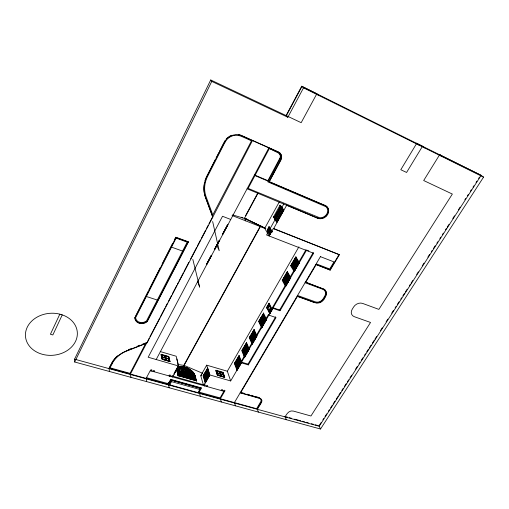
<?xml version="1.0" encoding="UTF-8"?>
<svg xmlns="http://www.w3.org/2000/svg" width="509" height="509" viewBox="0 0 509 509"><rect width="100%" height="100%" fill="white"/><g stroke="black" fill="none" stroke-linecap="round" stroke-linejoin="round"><path stroke-width="0.76" d="M267.899 180.65L254.576 175.001L254.952 175.573L268.294 181.229L267.899 180.65L280.135 157.656A5.548 5.001 -39.8 0 0 278.684 152.795M269.255 148.73L248.118 188.394L319.576 217.731A6.77 5.771 -37.4 0 0 326.816 213.933A6.77 5.771 -37.4 0 0 325.932 206.718L267.931 181.904L280.554 158.197A5.554 5.007 -39.8 0 0 279.104 153.33L268.854 148.202M59.814 314.187L50.416 334.26L52.841 334.954L62.251 314.906M441.857 156.454L439.273 154.52L480.776 175.128L483.55 177.138L320.517 429.023L74.67 362.001L74.556 359.169L210.726 79.977L301.175 122.682L316.814 93.815M74.67 362.001L211.763 81.395L210.726 79.977M109.41 371.468L109.053 368.211L111.032 364.329M135.26 316.738L148.164 291.396M148.882 289.99L160.354 267.46M162.142 263.942L172.538 243.525M174.332 240.006L175.764 237.188M207.481 174.905L215.345 159.457M216.058 158.051L218.921 152.433M219.633 151.033L223.922 142.609M109.098 368.643L111.407 364.113A27.072 21.524 -13 0 1 127.04 350.676L147.056 342.831L212.787 217.101L205.521 197.435A29.287 26.532 -29.7 0 1 204.459 182.858M134.974 317.839L175.879 237.531L188.336 242.087L147.222 321.618A7.336 6.095 -12.9 0 1 139.281 323.291A7.336 6.095 -12.9 0 1 134.974 317.839L134.904 317.444A7.33 6.089 -12.9 0 0 139.205 322.891A7.33 6.089 -12.9 0 0 147.146 321.224L188.215 241.743L176.496 237.455M205.661 197.746A29.318 26.551 -29.7 0 1 207.265 175.898L224.444 142.17A12.954 12 -36 0 1 241.597 135.712L278.569 152.197A6.362 5.733 -39.8 0 1 280.917 160.081L269.153 181.802L325.226 205.579A7.54 6.42 -37.4 0 1 327.675 214.486A7.54 6.42 -37.4 0 1 317.902 218.285L286.395 205.038M146.611 343.13L130.431 374.077L130.921 377.334M149.182 338.211L147.056 342.831M149.913 336.805L159.82 317.858M160.551 316.452L164.954 308.028M165.686 306.628L167.518 303.116M168.256 301.71L171.558 295.392M172.29 293.992L176.693 285.568M177.425 284.162L178.156 282.762M178.894 281.356L183.297 272.932M184.029 271.526L188.794 262.402M190.633 258.896L196.499 247.66M197.237 246.261L200.533 239.943M201.271 238.536L205.674 230.113M206.406 228.713L208.238 225.201M208.976 223.795L212.272 217.483M212.787 217.101L252.547 140.414M156.174 359.558L268.949 147.731M301.71 86.225L286.141 115.454L287.833 117.267L303.536 87.847L301.71 86.225L316.56 93.599L318.481 95.259M286.363 115.689L301.952 86.435L481.139 175.389L319.207 426.256L74.556 359.169M162.466 359.087L161.595 354.811L162.466 359.087L165.629 359.997L164.731 355.721L165.629 359.997M166.233 360.175L165.33 355.899L166.233 360.175L169.382 361.085L168.454 356.809L169.382 361.085M245.599 215.619L257.662 193.229M257.974 193.28L244.415 218.418L265.774 228.624M269.153 181.802L280.707 159.807A6.356 5.726 -39.8 0 0 278.359 151.93L242.112 135.763M169.192 387.769L168.288 383.671L170.649 379.345L201.545 387.934L199.153 392.159L220.079 397.911L221.351 401.989M168.473 384.524L168.199 382.641L169.452 382.984L169.834 384.689L168.574 384.34M160.227 351.554L176.184 356.23L178.621 366.009L172.627 376.934M169.452 382.984L171.126 379.93L199.496 387.813L199.967 389.5L198.275 392.496L199.49 392.833L200.285 396.244M169.535 383.08L171.202 380.032L199.197 387.934L171.202 380.032M169.561 383.226L171.234 380.172M176.731 370.533L176.865 370.291A10.237 5.065 29 0 1 176.788 368.796M177.005 370.737L182.807 372.111L183.965 377.436M169.834 384.689L171.508 381.623L171.126 379.93M178.309 370.527L177.635 367.752L180.345 366.55C185.81 367.784 192.574 369.292 194.782 375.197L194.642 375.445M179.728 370.927L178.748 366.944L191.174 370.514L192.249 374.478M183.431 366.054L260.5 225.792M178.048 375.947L176.852 370.291L195.151 375.502L196.519 381.139M183.068 366.754L184.506 372.27M178.245 375.827L177.132 370.501M177.851 364.52L184.112 365.398L260.856 225.767M181.573 371.455L180.345 366.55M182.877 372.276L184.252 377.691M183.145 372.48L188.903 373.848L190.124 379.167M186.059 367.613L187.528 373.129M305.063 282.718L323.272 289.449A6.299 5.096 -31 0 1 325.06 295.513L322.878 299.184A5.968 4.823 -30.8 0 1 315.784 301.983L297.542 295.487L315.841 264.425L330.182 270.152L339.414 254.723L273.378 228.42L269.166 235.985L264.705 228.325L279.212 202.06M186.008 372.715L184.544 367.034L180.339 366.563A9.919 4.905 29 0 0 177.087 368.936L177.145 370.196L194.782 375.197L194.145 373.803A9.919 4.905 29 0 0 189.125 369.089L186.86 367.886L182.311 366.595M184.443 377.57L183.278 372.251M277.081 222.07L276.508 221.841L273.492 217.025L280.058 205.165L283.367 209.498M268.886 226.957C271.647 229.775 275.038 236.946 269 226.753M268.949 227.065L271.66 231.341L269.935 234.439L267.25 230.132L269.159 227.141L267.556 230.017L267.874 230.552L268.415 229.572L268.103 229.037M274.122 217.725L280.523 206.164M269.21 226.836L267.282 230.316C270.534 235.05 268.676 236.698 271.774 231.131M274.612 218.507L281.032 206.928M188.973 374.013L190.411 379.421M275.102 219.296L281.547 207.691M189.24 374.217L194.96 375.572L196.232 380.885M283.799 203.963L266.576 234.98L313.62 253.266L280.001 310.757L272.83 308.295L272.468 307.557L305.954 249.792M275.598 220.085L282.056 208.461M190.423 373.975L189.119 369.07L186.848 367.899M276.101 220.881L282.571 209.237M277.106 221.809L276.533 221.574L283.023 209.912L280.02 205.401L280.586 205.636M276.508 221.841L283.182 209.848L280.058 205.165M269.675 234.674L271.628 231.156M277.456 221.409L283.761 210.083L283.182 209.848M339.414 254.723L273.575 228.738L286.605 205.343M190.595 379.3L189.373 373.981M193.636 374.891L192.892 372.124L177.635 367.752L177.094 368.917L194.152 373.784M195.023 375.731L194.406 373.835A10.237 5.065 29 0 0 185.658 367.244A10.237 5.065 29 0 0 177.348 367.6M206.673 365.163L200.743 375.712L203.6 385.631L209.651 374.898L206.673 365.163L227.345 371.226L230.679 380.948L209.651 374.898M203.002 375.903L207.71 367.956L209.861 374.993L205.28 383.073L203.199 375.96M207.354 368.739L209.549 375.33L205.509 382.463L203.371 375.807L207.551 368.802M204.389 377.659L205.846 375.076M206.304 374.268L207.767 371.672M204.65 378.562L206.113 375.979M206.571 375.165L208.041 372.569M204.917 379.472L206.387 376.883M206.845 376.068L208.315 373.466M200.928 387.769L199.019 391.135L199.49 392.833M200.152 389.34L200.858 388.087M205.184 380.382L206.654 377.786M207.112 376.972L208.588 374.369M205.305 382.405L209.345 375.273M216.312 370.857L217.655 375.031L220.664 375.795L219.296 371.621L216.312 370.857L217.655 375.031M219.805 371.875L221.173 376.049L224.17 376.806L222.777 372.633L219.805 371.875L221.173 376.049M227.345 371.226L298.91 246.808M238.988 355.384L241.775 362.281L237.067 370.399L234.356 363.413L239.185 355.441M246.439 342.455L249.353 349.225L244.574 357.458L241.743 350.606L246.636 342.519M253.997 329.348L257.039 335.985L252.19 344.332L249.232 337.613L254.195 329.412M263.42 313.01L266.621 319.467L261.69 327.968L258.572 321.414L263.617 313.073M266.996 307.404L267.314 308.066L266.996 307.404C269.057 304.516 269.827 303.803 269.121 303.714M237.289 369.788L234.757 363.311L239.045 356.275M244.804 356.841L242.157 350.485L246.502 343.352M252.419 343.715L249.658 337.48L254.061 330.246M261.919 327.344L259.011 321.268L263.49 313.907M286.001 285.854L282.711 280.192L287.381 272.506M294.596 271.036L291.161 265.526L295.907 257.726M267.219 308.034L269.35 304.344M267.117 308.448L269.611 304.089L269.216 303.281L266.761 307.538L267.155 308.352M270.069 313.302L267.53 308.39L269.706 305.025M235.928 365.093L237.429 362.503M237.9 361.689L239.402 359.08M243.372 352.222L244.893 349.588M245.37 348.76L246.897 346.12M250.918 339.159L252.464 336.494M252.948 335.654L254.494 332.975M260.328 322.878L261.9 320.161M262.396 319.308L263.967 316.585M284.181 281.623L285.823 278.786M286.338 277.895L287.986 275.045M292.694 266.888L294.361 264.006M294.883 263.102L296.556 260.214M236.246 365.977L237.754 363.375M238.225 362.561L239.733 359.952M243.709 353.081L245.23 350.446M245.707 349.619L247.24 346.979M251.268 340.006L252.814 337.333M253.304 336.494L254.856 333.815M260.703 323.699L262.275 320.982M262.771 320.129L264.349 317.4M284.607 282.387L286.249 279.549M286.764 278.652L288.418 275.802M293.133 267.632L294.806 264.75M295.328 263.84L297.008 260.945M236.57 366.855L238.078 364.253M238.549 363.439L240.057 360.83M244.046 353.946L245.573 351.312M246.051 350.485L247.584 347.832M251.624 340.852L253.17 338.18M253.66 337.34L255.213 334.655M261.079 324.526L262.65 321.803M263.147 320.95L264.731 318.214M285.034 283.157L286.682 280.313M287.197 279.416L288.851 276.559M293.578 268.383L295.252 265.494M295.78 264.585L297.46 261.683M236.895 367.74L238.403 365.138M238.874 364.323L240.388 361.708M244.384 354.818L245.911 352.177M246.394 351.344L247.928 348.697M251.98 341.704L253.533 339.026M254.016 338.186L255.575 335.495M261.454 325.359L263.032 322.63M263.528 321.771L265.113 319.035M285.46 283.927L287.114 281.076M287.63 280.185L289.29 277.322M294.03 269.134L295.704 266.239M296.232 265.329L297.918 262.421M220.079 397.911L223.922 391.287M240.916 361.969L268.504 314.397L268.86 315.141L276.024 317.559L248.328 364.921L241.221 362.777L239.154 357.623L237.289 360.843L239.224 366.06M237.092 369.725L241.247 362.567L238.848 356.217M244.606 356.784L248.818 349.518L246.305 343.289M252.222 343.651L256.498 336.284L253.864 330.182M261.721 327.274L266.073 319.779L263.293 313.837M269.865 313.232L271.876 309.771L269.509 304.955M285.797 285.784L290.346 277.939L287.184 272.436M294.393 270.96L299.012 262.994L295.71 257.649M220.346 398.757L224.577 391.466L150.231 370.667L146.121 378.384L146.7 381.635M230.679 380.948L306.386 250.46M236.87 370.336L241.578 362.223M244.377 357.401L249.149 349.168M251.993 344.269L256.835 335.921M261.486 327.904L266.423 319.404M269.681 313.779L272.181 309.472L269.089 303.186L266.633 307.442L269.681 313.779L272.181 309.472M285.562 286.421L290.715 277.532L287.286 271.577L282.221 280.357L285.562 286.421L290.715 277.532M294.157 271.602L299.394 262.574L295.805 256.791L290.664 265.711L294.157 271.602L299.394 262.574M248.328 364.921L248.017 364.113L275.655 316.814M280.001 310.757L279.626 310.013L313.175 252.604L313.62 253.266M323.183 288.934L305.413 282.132L323.183 288.934A7.011 5.675 -31 0 1 325.493 296.766L324.112 299.044A6.681 5.402 -30.8 0 1 314.937 302.664L297.199 296.06L234.401 402.619L235.489 405.838M257.35 409.293L261.327 402.721A4.664 3.55 -22.6 0 0 259.514 398.038L240.636 392.719L297.402 296.423L297.199 296.06M305.623 282.482L316.07 264.769M330.182 270.152L329.947 269.815L339.172 254.392M416.693 143.398L400.799 169.726L406.589 172.456L422.495 146.28M256.631 408.721L260.958 401.321A3.989 3.035 -22.6 0 0 259.864 398.49L240.178 392.814M258.4 412.086L257.198 408.873L261.168 402.301A4.657 3.55 -22.6 0 0 261.531 399.457M314.721 302.301A6.674 5.395 -30.8 0 0 323.889 298.688L325.264 296.41A7.005 5.669 -31 0 0 323.686 288.902M439.611 154.774L423.685 180.53L452.348 194.063L378.874 309.389L362.612 303.415A6.884 5.408 -32.9 0 0 353.634 306.972L352.247 309.192A6.878 5.395 -32.7 0 0 354.296 316.681L370.539 322.464L310.954 415.999L293.273 411.056C289.36 410.05 286.548 413.811 285.155 416.922M319.442 425.174L321.16 422.508M322.884 419.836L323.743 418.506M325.035 416.502L326.753 413.836M328.477 411.17L329.336 409.834M330.627 407.836L332.345 405.17M333.204 403.834L334.928 401.168M336.22 399.171L337.938 396.498M338.797 395.169L340.521 392.503M341.813 390.498L343.104 388.501M344.389 386.496L346.114 383.831M347.405 381.833L348.697 379.829M349.988 377.831L351.706 375.165M355.581 369.165L357.299 366.493M359.023 363.827L359.882 362.497M361.174 360.493L362.892 357.827M364.616 355.161L365.475 353.825M366.766 351.827L368.484 349.161M369.343 347.825L371.067 345.159M372.359 343.155L374.077 340.489M374.936 339.159L376.66 336.494M380.528 330.487L382.253 327.821M386.127 321.822L387.845 319.156M391.72 313.156L393.438 310.484M395.162 307.818L396.021 306.488M397.313 304.484L399.031 301.818M400.755 299.152L401.614 297.816M402.905 295.818L404.623 293.152M405.482 291.816L407.206 289.15M409.357 285.816L410.216 284.48M411.075 283.15L412.799 280.478M416.667 274.478L418.392 271.812M422.266 265.813L423.984 263.147M427.859 257.14L429.577 254.475M431.301 251.809L432.16 250.473M433.452 248.475L435.17 245.809M436.894 243.143L437.753 241.807M439.903 238.473L440.762 237.137M442.486 234.471L443.345 233.141M445.496 229.807L446.355 228.471M447.214 227.135L448.938 224.469M452.806 218.469L454.531 215.803M458.405 209.803L460.123 207.131M464.857 199.802L465.716 198.465M467.44 195.8L468.299 194.463M470.45 191.129L471.309 189.8M473.033 187.127L473.892 185.798M476.042 182.464L476.901 181.128M478.625 178.462L479.484 177.126M128.402 349.702L131.977 348.302M137.691 346.063L139.835 345.223M142.692 344.103L146.261 342.703M146.707 377.735L168.288 383.671M109.053 368.211L257.198 408.873M285.524 416.648L287.801 417.272M289.328 417.692L291.612 418.322M294.654 419.155L300.743 420.828M302.263 421.242L304.547 421.872M306.068 422.285L308.352 422.915M311.4 423.749L313.684 424.379M315.205 424.792L318.246 425.632M171.508 381.623L199.967 389.5M173.028 376.259L203.638 384.836M178.36 374.312L183.437 375.744M184.544 376.056L189.577 377.481M190.678 377.793L195.679 379.205M244.256 393.362L240.483 392.299L240.636 392.719M247.279 394.214L249.544 394.857M251.052 395.277L253.317 395.919M254.824 396.346L258.597 397.408M174.097 374.293L178.411 365.952L176.865 358.966M178.373 375.585L184.099 377.201M184.576 377.334L190.258 378.931M190.729 379.065L196.366 380.649M196.652 380.904L178.169 375.706L176.852 370.291M184.353 372.696L186.688 373.364M177.787 371.977L182.846 373.415M183.946 373.727L188.96 375.152M190.054 375.457L195.03 376.87M178.621 366.009L148.17 357.223L222.516 216.268L230.742 219.474M220.416 375.604L217.865 374.866L217.254 372.957L219.793 373.695M223.922 376.615L221.383 375.877L220.753 373.975L223.292 374.707M162.517 358.991L165.679 359.908M166.284 360.079L169.433 360.989M217.706 374.942L220.664 375.795M221.224 375.96L224.17 376.806M161.544 354.9L164.687 355.816M165.285 355.988L168.409 356.898M219.748 373.555L217.209 372.817L216.605 370.959M223.241 374.573L220.709 373.835L220.098 371.977M232.556 214.868L247.17 219.245M241.629 362.185L248.017 364.113M146.369 296.499L157.3 300.043M273.18 307.805L279.626 310.013M297.402 296.423L314.937 302.664M206.718 264.642L211.725 255.232M171.527 247.126L182.572 251.083M282.438 280.459L287.502 271.679M214.709 249.633L219.799 240.076M290.881 265.813L296.022 256.892M222.827 234.388L227.994 224.679M315.841 264.425L329.947 269.815M306.679 250.078L308.842 250.918M267.25 230.132L269.935 234.439M232.072 215.511L264.705 228.325M274.039 217.108L273.632 216.942L276.533 221.574M273.492 217.025L274.058 217.254M283.023 209.912L283.602 210.147M247.088 188.788L317.902 218.285M268.956 181.509L325.226 205.579M184.112 365.398L202.824 373.371M269.573 148.526L271.023 149.169M272.468 149.811L276.801 151.746M211.763 81.395L287.833 117.267M241.26 217.216L242.742 217.916M264.884 227.968L244.25 218.113L245.745 220.881M245.688 218.8L265.119 228.286M303.536 87.847L483.55 177.138M439.833 154.8L442.423 156.734M424.665 147.928L422.165 146.032L416.368 143.15L418.843 145.04M279.6 159.012L280.02 159.559M241.597 135.712L241.419 135.451A12.941 11.987 -36 0 0 238.314 134.548M280.465 205.337L283.596 210.02L276.921 222.007L273.906 217.19M325.264 296.41L325.493 296.766M323.889 298.688L324.112 299.044M224.444 142.17L224.278 141.903A12.941 11.987 -36 0 1 224.953 140.738M298.853 263.268L296.155 258.896L294.087 262.479L296.76 266.881M295.417 258.515L295.735 259.036L294.164 261.766L293.846 261.238M295.544 260.443L297.81 264.133M294.991 261.403L297.25 265.106M273.378 228.42L273.575 228.738M296.632 267.091L293.967 262.689L291.911 266.252L294.546 270.693M293.229 262.3L293.547 262.822L291.981 265.539L291.663 265.011M293.356 264.235L295.595 267.95M292.802 265.189L295.035 268.917M268.892 227.606L269.21 228.14L268.663 229.126L268.351 228.592M290.194 278.207L287.61 273.708L285.574 277.233L288.132 281.763M286.891 273.295L287.197 273.836L285.651 276.514L285.345 275.98M287.006 275.242L289.169 279.04M286.459 276.19L288.616 280.001M288.005 281.973L285.454 277.443L283.43 280.955L285.95 285.517M284.741 277.023L285.046 277.564L283.5 280.236L283.201 279.695M284.849 278.97L286.993 282.8M284.302 279.918L286.44 283.755M207.265 175.898L207.118 175.605A29.287 26.532 -29.7 0 0 205.763 178.564M268.937 303.962L269.191 304.484M268.039 305.515L268.294 306.036M267.95 305.674L268.198 306.195M267.053 307.226L267.308 307.748M319.009 425.842L320.517 429.023M265.921 320.034L263.656 315.179L261.709 318.558L263.948 323.431M263.007 314.689L263.274 315.268L261.791 317.832L261.524 317.253M263.064 316.681L264.966 320.772M262.542 317.584L264.438 321.688M263.834 323.635L261.594 318.755L259.654 322.114L261.868 327.026M260.952 318.252L261.219 318.838L259.736 321.395L259.475 320.81M261.002 320.25L262.879 324.367M260.481 321.154L262.358 325.283M256.351 336.538L254.207 331.55L252.292 334.865L254.411 339.878M216.707 244.937L219.188 250.702L212.654 221.517M253.584 331.028L253.838 331.62L252.381 334.146L252.127 333.548M253.622 333.032L255.416 337.238M253.107 333.923L254.901 338.141M254.296 340.076L252.178 335.062L250.269 338.364L252.362 343.403M251.561 334.534L251.809 335.126L250.358 337.645L250.11 337.041M251.592 336.544L253.374 340.776M284.976 416.496L286.319 419.702M251.083 337.429L252.852 341.666M248.672 349.766L246.623 344.682L244.74 347.946L246.763 353.061M246.025 344.129L246.267 344.733L244.829 347.227L244.587 346.616M246.044 346.152L247.762 350.446M245.535 347.03L247.247 351.331M246.649 353.259L244.625 348.143L242.748 351.395L244.746 356.535M244.027 347.583L244.269 348.194L242.838 350.676L242.602 350.065M244.046 349.607L245.745 353.927M243.544 350.485L245.23 354.805M259.355 397.624L259.514 398.038M261.168 402.301L261.327 402.721M238.568 357.051L238.804 357.668L237.385 360.124L237.156 359.5M238.575 359.08L240.216 363.464M238.072 359.952L239.707 364.336M239.109 366.251L237.181 361.034L235.323 364.247L237.232 369.483M236.602 360.455L236.831 361.078L235.419 363.521L235.196 362.898M205.521 197.435L212.641 216.777M236.609 362.491L238.225 366.894M236.106 363.356L237.722 367.765M188.215 241.743L188.336 242.087M197.613 281.203L199.674 287.165L192.822 259.374M222.624 372.715L224.119 376.895M219.144 371.697L220.613 375.884M209.212 375.515L207.583 370.183L205.776 373.39L207.379 378.753M207.068 369.579L207.258 370.215L205.884 372.658L205.693 372.022M207.01 371.646L208.372 376.145M206.52 372.505L207.882 377.016M207.271 378.944L205.668 373.581L203.861 376.775L205.445 382.164M205.152 372.97L205.343 373.612L203.975 376.043L203.785 375.407M205.089 375.038L206.438 379.568M204.605 375.903L205.948 380.433M195.341 377.99L194.724 375.763L189.755 374.35L190.353 376.577L195.367 378.079L195.984 380.331L190.977 378.919L190.379 376.666M193.484 375.407L194.094 377.633M194.12 377.729L194.737 379.975M192.243 375.057L192.847 377.284M192.873 377.379L193.484 379.625M191.002 374.7L191.6 376.927M191.626 377.023L192.23 379.269M187.566 368.274L188.973 373.561M189.259 376.266L188.667 374.039L183.66 372.613L184.233 374.84L189.284 376.361L189.876 378.607L184.831 377.188L184.252 374.936M187.42 373.682L188.006 375.909M188.031 376.005L188.616 378.251M186.167 373.326L186.746 375.553M186.771 375.648L187.357 377.901M184.913 372.97L185.492 375.197M185.511 375.292L186.097 377.544M181.688 366.588L183.036 371.869M183.125 374.529L182.559 372.302L177.52 370.87L178.061 373.097L183.151 374.624L183.724 376.876L178.634 375.438L178.086 373.192M181.306 371.945L181.866 374.172M181.885 374.268L182.451 376.514M180.046 371.583L180.6 373.816M180.625 373.905L181.185 376.157M178.78 371.226L179.333 373.453M179.353 373.549L179.912 375.801M168.275 356.879L168.708 358.743L165.998 357.961L165.578 356.096M164.553 355.797L164.973 357.662L162.25 356.866L161.837 355.008M147.146 321.224L147.222 321.618M126.976 350.262L127.04 350.676M111.407 364.113L111.356 363.687A27.047 21.512 -13 0 1 113.991 359.513M201.335 375.877A0.681 0.534 -18.6 0 1 201.857 374.828M114.347 359.074A27.047 21.512 -13 0 1 115.085 358.209M115.473 357.789A27.047 21.512 -13 0 1 117.579 355.778M204.93 181A29.287 26.532 -29.7 0 1 205.534 179.168M226.174 139.116A12.941 11.987 -36 0 1 228.166 137.245M228.719 136.851A12.941 11.987 -36 0 1 231.729 135.267M324.99 205.273A7.527 6.42 -37.4 0 1 327.433 214.181A7.527 6.42 -37.4 0 1 317.673 217.973M112.031 363.878L110.02 367.835L130.062 373.345L145.587 343.613L127.25 350.803A26.347 20.952 -13 0 0 112.031 363.878M176.133 238.091L135.668 317.501L135.75 318.475A6.572 5.465 -12.9 0 0 145.625 321.523L146.541 320.867L187.197 242.138L176.133 238.091M224.965 142.259L207.831 175.891A28.529 25.838 -29.7 0 0 206.253 197.161L212.787 214.925L251.491 140.815L241.094 136.189L238.136 135.324A12.127 11.23 -36 0 0 226.772 139.606L224.965 142.259M211.165 255.588L206.743 263.891L211.165 255.588M219.226 240.445L214.734 248.876L219.226 240.445M227.415 225.061L222.853 233.625L227.415 225.061M178.112 366.302L174.116 373.606L178.112 366.302M275.948 214.893L274.765 217.038L274.981 217.381L276.171 215.237L275.948 214.893M277.959 211.273L276.769 213.417L276.991 213.761L278.181 211.61L277.959 211.273M280.09 207.43L278.894 209.587L279.117 209.924L280.313 207.767L280.09 207.43M268.606 229.896L268.065 230.876L268.727 232.009L269.274 231.022L268.606 229.896M269.401 228.465L268.854 229.444L269.522 230.577L270.069 229.591L269.401 228.465M269.465 231.347L268.917 232.333L269.649 233.58L270.203 232.594L269.465 231.347M270.26 229.915L269.713 230.895L270.451 232.142L271.004 231.156L270.26 229.915M205.343 372.512L203.549 375.706L203.785 376.507L205.585 373.307L205.343 372.512M207.258 369.114L205.451 372.321L205.693 373.116L207.5 369.909L207.258 369.114M205.579 374.179L204.122 376.762L205.458 381.298L206.928 378.696L205.579 374.179M207.494 370.781L206.037 373.371L207.386 377.882L208.862 375.279L207.494 370.781M236.793 359.997L234.948 363.203L235.228 363.98L237.079 360.773L236.793 359.997M238.759 356.586L236.908 359.806L237.194 360.582L239.052 357.363L238.759 356.586M244.225 347.119L242.348 350.37L242.647 351.134L244.524 347.882L244.225 347.119M246.216 343.664L244.333 346.928L244.638 347.685L246.521 344.421L246.216 343.664M251.758 334.063L249.855 337.359L250.167 338.11L252.07 334.807L251.758 334.063M253.775 330.557L251.866 333.866L252.184 334.61L254.099 331.302L253.775 330.557M261.149 317.781L259.215 321.141L259.539 321.866L261.48 318.507L261.149 317.781M263.204 314.212L261.263 317.584L261.594 318.31L263.541 314.937L263.204 314.212M284.945 276.54L282.921 280.045L283.297 280.72L285.326 277.214L284.945 276.54M287.095 272.811L285.065 276.33L285.447 277.004L287.477 273.479L287.095 272.811M293.438 261.811L291.383 265.367L291.778 266.029L293.833 262.466L293.438 261.811M295.621 258.025L293.559 261.601L293.954 262.256L296.022 258.674L295.621 258.025M237.105 361.625L235.61 364.221L237.219 368.631L238.727 366.022L237.105 361.625M239.077 358.215L237.576 360.817L239.205 365.207L240.719 362.586L239.077 358.215M244.555 348.735L243.035 351.363L244.721 355.689L246.254 353.042L244.555 348.735M246.553 345.267L245.026 347.908L246.738 352.215L248.277 349.562L246.553 345.267M252.108 335.654L250.568 338.32L252.337 342.563L253.889 339.878L252.108 335.654M254.137 332.142L252.591 334.814L254.379 339.039L255.938 336.341L254.137 332.142M261.524 319.347L259.959 322.057L261.83 326.186L263.414 323.457L261.524 319.347M263.592 315.771L262.02 318.494L263.91 322.598L265.494 319.862L263.592 315.771M285.396 278.029L283.761 280.86L285.886 284.703L287.547 281.846L285.396 278.029M287.553 274.294L285.912 277.138L288.062 280.949L289.723 278.086L287.553 274.294M293.909 263.274L292.249 266.15L294.476 269.885L296.155 266.983L293.909 263.274M296.104 259.482L294.431 262.37L296.683 266.073L298.369 263.166L296.104 259.482M269.356 305.858L268.02 308.18L269.026 310.261L270.374 307.932L269.356 305.858M269.795 309.555L269.242 310.509L269.974 312.023L270.534 311.063L269.795 309.555M270.54 308.269L269.986 309.224L270.724 310.738L271.278 309.777L270.54 308.269M320.428 256.651L316.197 263.834L329.717 269L333.961 261.906L320.428 256.651M61.067 314.479L57.797 313.703A25.997 21.041 -4.6 0 0 25.876 338.911A25.997 21.041 -4.6 0 0 66.514 351A25.997 21.041 -4.6 0 0 64.159 315.599L61.067 314.479M165.431 359.71L162.702 358.915L162.282 357.006L165.005 357.795L165.431 359.71M169.185 360.792L166.468 360.003L166.029 358.094L168.74 358.883L169.185 360.792M169.872 361.422L162.066 359.169L161.073 354.614L168.81 356.866L169.872 361.422M224.603 377.226L217.311 375.12L215.854 370.577L223.082 372.683L224.603 377.226M169.987 361.6L162.18 359.348L161.06 354.258L168.797 356.51L169.987 361.6M224.743 377.404L217.445 375.298L215.816 370.221L223.044 372.334L224.743 377.404M204.363 385.835A0.694 0.541 -18.8 0 0 205.21 385.065A0.694 0.541 -18.8 0 0 204.077 384.944A0.694 0.541 -18.8 0 0 204.363 385.835M224.106 391.357A0.681 0.528 -20.3 0 0 224.946 390.6A0.681 0.528 -20.3 0 0 223.845 390.479A0.681 0.528 -20.3 0 0 224.106 391.357M169.421 376.068A0.713 0.56 -16 0 0 170.47 375.464A0.713 0.56 -16 0 0 169.414 375.082A0.713 0.56 -16 0 0 169.421 376.068M171.953 376.775A0.706 0.56 -16.2 0 0 172.996 376.17A0.706 0.56 -16.2 0 0 171.947 375.788A0.706 0.56 -16.2 0 0 171.953 376.775M221.733 390.696A0.681 0.528 -20.1 0 0 222.573 389.939A0.681 0.528 -20.1 0 0 221.472 389.818A0.681 0.528 -20.1 0 0 221.733 390.696M150.874 370.876A0.719 0.573 -14.3 0 0 151.936 370.266A0.719 0.573 -14.3 0 0 150.861 369.878A0.719 0.573 -14.3 0 0 150.874 370.876M206.788 386.516A0.694 0.541 -19 0 0 207.634 385.746A0.694 0.541 -19 0 0 206.508 385.618A0.694 0.541 -19 0 0 206.788 386.516M153.463 371.602A0.719 0.573 -14.6 0 0 154.526 370.991A0.719 0.573 -14.6 0 0 153.451 370.603A0.719 0.573 -14.6 0 0 153.463 371.602"/></g></svg>
